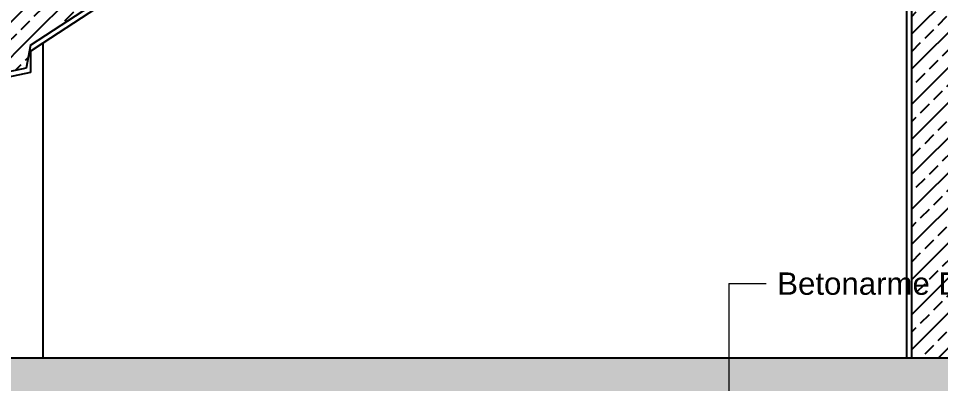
# Model space of a CAD drawing. Header units: millimetres. Extents: x 2232 to 85269, y -3593 to 5869.
# Drawn here: x 76431.9 to 76803.4, y 1697.4 to 1844.7 of the extents above; entities that cross this region are included whole.
import ezdxf

# ---------------------------------------------------------------- set-up
doc = ezdxf.new("R2010")
doc.units = ezdxf.units.MM
doc.layers.add('Standart', color=7, linetype='Continuous')
doc.styles.add('arial_1_18', font='arial.ttf', dxfattribs={"height": 0.2})
pattern_1 = [(45, (0, 0), (-7.07107, 7.07107), []), (45, (7.071, 0), (-7.07107, 7.07107), [5, -2.5])]

# ---------------------------------------------------------------- blocks, each defined once
blk = doc.blocks.new('IDE567Entity8308')
at = {"layer": 'Standart', "color": 173, "linetype": 'Continuous', "lineweight": 5}
for points in [[(686.29, -220), (686.29, -315)], [(686.29, -220), (701.29, -220)]]:
    blk.add_lwpolyline(points, dxfattribs=at)
at = {"layer": 'Standart', "color": 173, "linetype": 'Continuous', "lineweight": 5, "style": 'arial_1_18'}
blk.add_text('Betonarme Döşeme (65 cm)', height=9, dxfattribs=at).set_placement((705.79, -224.5))
blk = doc.blocks.new('IDE567Entity8365')
at = {"layer": 'Standart', "linetype": 'Continuous', "lineweight": -3}
h = blk.add_hatch(dxfattribs=at)
h.set_pattern_fill('ANSI33', color=171, scale=40, style=0)
h.set_pattern_definition(pattern_1)
h.paths.add_polyline_path([(785, -250), (760, -250), (760, 50), (785, 50)])
blk = doc.blocks.new('IDE567Entity8369')
at = {"layer": 'Standart', "linetype": 'Continuous', "lineweight": -3}
h = blk.add_hatch(dxfattribs=at)
h.set_pattern_fill('ANSI33', color=171, scale=40, style=0)
h.set_pattern_definition(pattern_1)
h.paths.add_polyline_path([(1340, -315), (210, -315), (210, -250), (1340, -250)])
blk = doc.blocks.new('IDE567Entity8373')
at = {"layer": 'Standart', "linetype": 'Continuous', "lineweight": -3}
h = blk.add_hatch(dxfattribs=at)
h.set_pattern_fill('ANSI33', color=171, scale=40, style=0)
h.set_pattern_definition(pattern_1)
h.paths.add_polyline_path([(405, -123.82), (403.24, -133.12), (363.75, -141.47), (362.28, -150.64), (342.33, -154.96), (312.25, -159.12), (310.9, -163.66), (280, -163.66), (280, -144.12), (312.25, -144.12), (312.25, -126.47), (363.75, -126.47), (363.75, -108.82), (405, -108.82)])
blk = doc.blocks.new('IDE567Entity8374')
at = {"layer": 'Standart', "linetype": 'Continuous', "lineweight": -3}
h = blk.add_hatch(dxfattribs=at)
h.set_pattern_fill('ANSI33', color=171, scale=40, style=0)
h.set_pattern_definition(pattern_1)
h.paths.add_polyline_path([(621, 17.35), (405, -123.82), (405, -91.18), (432, -91.18), (432, -73.53), (459, -73.53), (459, -55.88), (486, -55.88), (486, -38.24), (513, -38.24), (513, -20.59), (540, -20.59), (540, -2.94), (567, -2.94), (567, 14.71), (594, 14.71), (594, 32.35), (621, 32.35)])
blk = doc.blocks.new('IDE567Entity9062')
at = {"layer": 'Standart', "color": 159, "linetype": 'Continuous', "lineweight": -3}
blk.add_lwpolyline([(410, -250), (410, -122.94)], dxfattribs=at)
blk = doc.blocks.new('IDE567Entity9561')
at = {"layer": 'Standart', "color": 159, "linetype": 'Continuous', "lineweight": -3}
blk.add_lwpolyline([(760, -250), (760, 35)], dxfattribs=at)
blk = doc.blocks.new('IDE567Entity9598')
at = {"layer": 'Standart', "color": 159, "linetype": 'Continuous', "lineweight": -3}
blk.add_lwpolyline([(403.24, -133.12), (363.75, -141.47)], dxfattribs=at)
blk = doc.blocks.new('IDE567Entity9599')
at = {"layer": 'Standart', "color": 159, "linetype": 'Continuous', "lineweight": -3}
blk.add_lwpolyline([(405, -123.82), (403.24, -133.12)], dxfattribs=at)
blk = doc.blocks.new('IDE567Entity9619')
at = {"layer": 'Standart', "color": 159, "linetype": 'Continuous', "lineweight": -3}
blk.add_lwpolyline([(405, -123.82), (648, 35)], dxfattribs=at)
blk = doc.blocks.new('IDE567Entity9669')
at = {"layer": 'Standart', "color": 159, "linetype": 'Continuous', "lineweight": -3}
blk.add_lwpolyline([(760, -250), (785, -250)], dxfattribs=at)
blk = doc.blocks.new('IDE567Entity10033')
at = {"layer": 'Standart', "color": 11, "linetype": 'Continuous', "lineweight": -3}
blk.add_lwpolyline([(758, -250), (758, 33)], dxfattribs=at)
blk = doc.blocks.new('IDE567Entity10035')
at = {"layer": 'Standart', "color": 11, "linetype": 'Continuous', "lineweight": -3}
blk.add_lwpolyline([(405, -126.21), (410, -122.94)], dxfattribs=at)
blk = doc.blocks.new('IDE567Entity10036')
at = {"layer": 'Standart', "color": 11, "linetype": 'Continuous', "lineweight": -3}
blk.add_lwpolyline([(405, -126.21), (405, -134.6)], dxfattribs=at)
blk = doc.blocks.new('IDE567Entity10037')
at = {"layer": 'Standart', "color": 11, "linetype": 'Continuous', "lineweight": -3}
blk.add_lwpolyline([(405, -134.6), (404.96, -134.8)], dxfattribs=at)
blk = doc.blocks.new('IDE567Entity10038')
at = {"layer": 'Standart', "color": 11, "linetype": 'Continuous', "lineweight": -3}
blk.add_lwpolyline([(404.96, -134.8), (365.51, -143.14)], dxfattribs=at)
blk = doc.blocks.new('IDE567Entity10883')
at = {"layer": 'Standart', "color": 159, "linetype": 'Continuous', "lineweight": -3}
blk.add_lwpolyline([(287, -250), (410, -250)], dxfattribs=at)
blk = doc.blocks.new('IDE567Entity10884')
at = {"layer": 'Standart', "color": 159, "linetype": 'Continuous', "lineweight": -3}
blk.add_lwpolyline([(410, -250), (758, -250)], dxfattribs=at)
blk = doc.blocks.new('IDE567Entity10885')
at = {"layer": 'Standart', "color": 159, "linetype": 'Continuous', "lineweight": -3}
blk.add_lwpolyline([(758, -250), (760, -250)], dxfattribs=at)
blk = doc.blocks.new('IDE567Entity10953')
at = {"layer": 'Standart', "color": 11, "linetype": 'Continuous', "lineweight": -3}
blk.add_lwpolyline([(410, -122.94), (648.6, 33)], dxfattribs=at)

msp = doc.modelspace()

# ---------------------------------------------------------------- block references
at = {"layer": 'Standart'}
for name in ['IDE567Entity8365', 'IDE567Entity9619', 'IDE567Entity9561', 'IDE567Entity8374', 'IDE567Entity10953', 'IDE567Entity10033', 'IDE567Entity8373', 'IDE567Entity9599', 'IDE567Entity10035', 'IDE567Entity10036', 'IDE567Entity9062', 'IDE567Entity9598', 'IDE567Entity10038', 'IDE567Entity10037', 'IDE567Entity8308', 'IDE567Entity8369', 'IDE567Entity10883', 'IDE567Entity10884', 'IDE567Entity10885', 'IDE567Entity9669']:
    msp.add_blockref(name, (76031.79, 1957.74), dxfattribs=at)

doc.saveas('drawing.dxf')
